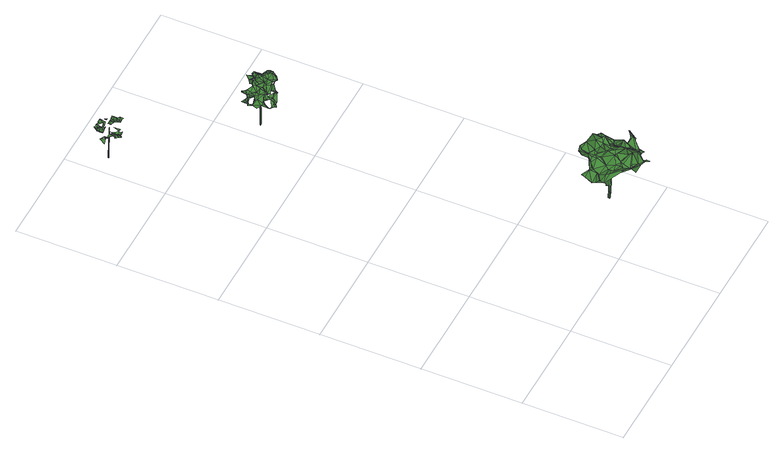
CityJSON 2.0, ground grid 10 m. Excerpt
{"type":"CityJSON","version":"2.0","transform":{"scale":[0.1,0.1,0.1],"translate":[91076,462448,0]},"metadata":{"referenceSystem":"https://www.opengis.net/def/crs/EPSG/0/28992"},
"CityObjects":{
"tree1":{"type":"SolitaryVegetationObject","attributes":{"gtid":109,"crown_width_m":2.78,"crown_median_z":3.98,"trunk_H_m":3.81,"trunk_DBH_m":0.0785,"trunk_radius_m":0.0392,"trunk_base_height_m":0.17,"original_gtid":"110"},"geometry":[{"type":"MultiSurface","lod":"3","boundaries":[[[0,1,2]],[[3,4,5]],[[6,7,8]],[[4,8,7]],[[9,10,11]],[[6,12,13]],[[14,15,4]],[[5,14,4]],[[16,17,18]],[[19,20,21]],[[19,21,22]],[[23,24,25]],[[26,27,28]],[[29,30,31]],[[32,33,34]],[[35,36,37]],[[38,39,40]],[[41,19,22]],[[25,42,29]],[[22,43,41]],[[44,45,38]],[[25,29,31]],[[17,14,15]],[[34,33,46]],[[5,14,47]],[[33,32,46]],[[24,42,25]],[[48,49,36]],[[50,51,52]],[[53,54,37]],[[53,55,56]],[[36,37,50]],[[57,50,37]],[[26,58,28]],[[54,53,56]],[[59,47,5]],[[10,56,11]],[[60,61,37]],[[62,5,47]],[[61,1,63]],[[61,48,1]],[[44,39,45]],[[4,7,3]],[[27,64,28]],[[11,65,9]],[[41,43,20]],[[66,21,22]],[[67,68,54]],[[28,64,26]],[[26,64,27]],[[69,70,71]],[[46,32,34]],[[72,64,26]],[[27,28,73]],[[1,57,61]],[[1,61,2]],[[12,6,8]],[[26,28,70]],[[45,44,74]],[[61,57,37]],[[72,42,24]],[[26,70,58]],[[47,14,16]],[[16,14,17]],[[20,19,41]],[[53,37,75]],[[30,22,21]],[[76,74,45]],[[63,61,77]],[[65,67,54]],[[52,36,50]],[[30,66,78]],[[58,70,69]],[[56,65,11]],[[62,79,5]],[[6,3,7]],[[62,59,5]],[[0,63,1]],[[65,54,68]],[[1,50,57]],[[20,43,22]],[[21,20,22]],[[80,65,67]],[[15,12,8]],[[15,8,17]],[[65,68,67]],[[56,75,37]],[[38,39,44]],[[44,40,38]],[[58,70,28]],[[81,15,4]],[[15,81,12]],[[48,36,51]],[[73,82,27]],[[28,27,83]],[[75,56,55]],[[63,2,61]],[[35,36,52]],[[75,55,53]],[[80,65,9]],[[81,3,6]],[[81,6,12]],[[50,1,51]],[[1,48,51]],[[62,47,59]],[[49,37,36]],[[24,72,82]],[[4,15,8]],[[3,81,4]],[[42,25,31]],[[51,36,52]],[[61,63,49]],[[49,60,37]],[[37,54,60]],[[2,63,0]],[[31,30,42]],[[42,30,29]],[[56,37,54]],[[61,49,48]],[[60,49,77]],[[60,77,61]],[[63,77,49]],[[83,82,73]],[[83,27,82]],[[38,45,39]],[[28,83,73]],[[84,85,86]],[[86,85,87]],[[85,84,87]],[[87,84,86]]]}]},
"tree2":{"type":"SolitaryVegetationObject","attributes":{"gtid":94,"crown_width_m":5.21,"crown_median_z":5.46,"trunk_H_m":4.95,"trunk_DBH_m":0.188,"trunk_radius_m":0.0942,"trunk_base_height_m":0.51,"original_gtid":"95"},"geometry":[{"type":"MultiSurface","lod":"3","boundaries":[[[88,89,90]],[[88,90,91]],[[92,93,94]],[[95,96,97]],[[98,99,100]],[[101,102,103]],[[104,105,106]],[[107,108,109]],[[110,111,112]],[[113,114,115]],[[116,95,117]],[[118,95,116]],[[119,120,121]],[[98,122,99]],[[123,124,94]],[[125,126,127]],[[128,127,126]],[[129,127,128]],[[130,131,132]],[[133,134,135]],[[136,137,138]],[[132,139,140]],[[131,141,132]],[[120,142,143]],[[144,145,113]],[[144,113,146]],[[147,148,149]],[[150,151,96]],[[150,96,95]],[[124,94,93]],[[136,152,153]],[[126,138,154]],[[120,155,121]],[[156,93,92]],[[135,103,133]],[[146,99,122]],[[157,158,159]],[[137,160,138]],[[118,150,95]],[[142,108,107]],[[161,162,163]],[[164,163,162]],[[165,148,166]],[[167,168,151]],[[169,170,171]],[[172,120,143]],[[173,174,110]],[[175,170,116]],[[109,176,156]],[[117,177,110]],[[178,179,180]],[[181,112,111]],[[178,112,181]],[[89,173,110]],[[182,183,184]],[[185,165,182]],[[162,186,187]],[[147,188,102]],[[189,190,191]],[[121,192,119]],[[116,106,105]],[[136,193,152]],[[97,194,134]],[[164,195,196]],[[183,197,198]],[[110,175,117]],[[97,134,199]],[[200,171,173]],[[131,140,141]],[[201,140,131]],[[159,202,128]],[[203,148,165]],[[204,203,165]],[[166,148,146]],[[149,148,203]],[[147,149,188]],[[205,206,207]],[[151,150,167]],[[112,180,89]],[[193,136,138]],[[167,150,208]],[[191,190,199]],[[191,199,134]],[[141,140,139]],[[152,209,153]],[[210,122,98]],[[146,113,166]],[[135,134,211]],[[169,195,212]],[[213,134,133]],[[214,124,176]],[[192,118,116]],[[215,206,205]],[[89,216,90]],[[186,210,187]],[[142,107,143]],[[217,103,102]],[[217,102,218]],[[165,166,115]],[[165,115,182]],[[122,210,144]],[[122,144,146]],[[174,175,110]],[[101,219,102]],[[151,168,220]],[[221,162,161]],[[115,222,196]],[[159,118,192]],[[121,155,157]],[[126,223,138]],[[129,223,126]],[[183,198,184]],[[224,170,175]],[[225,156,92]],[[91,217,88]],[[109,172,107]],[[182,226,183]],[[158,193,159]],[[211,227,135]],[[124,93,176]],[[176,93,156]],[[212,195,142]],[[116,228,106]],[[229,175,116]],[[229,228,175]],[[230,231,194]],[[230,194,97]],[[232,233,131]],[[197,89,88]],[[196,222,164]],[[92,214,161]],[[181,177,190]],[[130,234,187]],[[163,234,130]],[[226,195,169]],[[235,195,226]],[[115,166,113]],[[227,103,135]],[[101,103,227]],[[99,146,148]],[[230,151,231]],[[230,96,151]],[[89,189,236]],[[237,238,200]],[[237,200,197]],[[140,239,211]],[[174,224,175]],[[235,226,240]],[[104,241,105]],[[211,242,227]],[[164,222,243]],[[145,243,222]],[[128,126,244]],[[218,188,245]],[[181,111,177]],[[97,199,95]],[[190,95,199]],[[94,124,92]],[[214,92,124]],[[189,191,213]],[[213,191,134]],[[174,173,224]],[[91,216,133]],[[210,186,144]],[[243,145,144]],[[168,167,246]],[[213,133,216]],[[110,177,111]],[[89,110,112]],[[117,95,177]],[[190,177,95]],[[170,119,192]],[[208,128,244]],[[244,167,208]],[[244,247,167]],[[227,219,101]],[[186,248,249]],[[126,125,129]],[[129,125,127]],[[97,96,230]],[[151,220,231]],[[244,126,154]],[[145,114,113]],[[211,250,140]],[[109,108,176]],[[214,108,161]],[[221,164,162]],[[130,132,160]],[[251,184,252]],[[152,158,157]],[[98,187,210]],[[159,128,208]],[[197,183,238]],[[226,238,183]],[[208,253,159]],[[254,159,253]],[[254,253,208]],[[235,115,196]],[[207,215,255]],[[162,234,163]],[[187,234,162]],[[103,217,91]],[[103,91,133]],[[256,106,228]],[[257,100,99]],[[100,258,233]],[[153,209,136]],[[259,136,209]],[[105,241,116]],[[259,137,136]],[[259,209,92]],[[225,92,209]],[[170,120,119]],[[243,144,249]],[[232,187,98]],[[148,257,99]],[[215,205,255]],[[107,172,143]],[[121,157,159]],[[137,161,163]],[[91,90,216]],[[168,260,140]],[[261,140,260]],[[195,235,196]],[[195,164,142]],[[128,202,193]],[[178,180,112]],[[204,165,185]],[[119,241,170]],[[226,182,240]],[[132,141,160]],[[157,209,152]],[[259,161,137]],[[92,161,259]],[[157,109,209]],[[225,209,109]],[[89,181,189]],[[190,189,181]],[[178,181,89]],[[89,197,173]],[[192,121,159]],[[150,118,159]],[[109,156,225]],[[184,198,252]],[[197,252,198]],[[229,106,228]],[[102,188,218]],[[185,184,252]],[[249,164,243]],[[262,148,147]],[[242,211,239]],[[170,192,116]],[[227,242,219]],[[232,98,233]],[[131,233,201]],[[233,242,201]],[[185,182,184]],[[233,98,100]],[[159,128,263]],[[141,139,160]],[[232,130,187]],[[232,131,130]],[[193,223,129]],[[138,223,193]],[[140,201,239]],[[129,128,193]],[[162,248,186]],[[163,248,162]],[[257,258,100]],[[88,252,197]],[[257,219,258]],[[102,219,257]],[[204,88,203]],[[185,88,204]],[[185,252,88]],[[214,176,108]],[[175,228,117]],[[116,117,228]],[[262,147,102]],[[149,245,188]],[[120,212,142]],[[211,194,250]],[[231,250,194]],[[120,170,212]],[[169,212,170]],[[169,238,226]],[[200,173,197]],[[224,171,170]],[[102,257,262]],[[235,240,115]],[[240,182,115]],[[249,144,186]],[[116,241,229]],[[148,262,257]],[[237,197,238]],[[244,154,264]],[[265,160,261]],[[264,154,160]],[[154,138,160]],[[152,193,158]],[[163,164,248]],[[249,248,164]],[[168,250,220]],[[140,250,168]],[[104,106,229]],[[220,250,231]],[[104,229,241]],[[88,147,203]],[[207,206,215]],[[264,168,246]],[[168,264,265]],[[264,246,167]],[[261,132,140]],[[260,168,265]],[[132,261,160]],[[200,169,171]],[[161,108,221]],[[142,221,108]],[[134,194,211]],[[205,207,255]],[[164,221,142]],[[222,114,145]],[[222,115,114]],[[159,193,202]],[[109,157,155]],[[109,155,172]],[[172,155,120]],[[89,236,216]],[[216,236,213]],[[189,213,236]],[[130,266,163]],[[160,266,130]],[[247,253,167]],[[264,167,253]],[[233,219,242]],[[233,258,219]],[[137,266,160]],[[163,266,137]],[[200,238,169]],[[264,160,265]],[[242,239,201]],[[149,203,147]],[[150,159,254]],[[150,254,208]],[[265,261,260]],[[132,160,139]],[[264,253,244]],[[244,253,247]],[[173,171,224]],[[147,245,149]],[[179,89,180]],[[88,217,218]],[[88,218,147]],[[147,218,245]],[[178,89,179]],[[267,268,269]],[[267,269,270]],[[270,269,271]],[[270,271,272]],[[271,269,273]],[[271,273,272]],[[269,268,274]],[[269,274,273]],[[273,274,275]],[[273,275,272]],[[274,268,276]],[[274,276,275]],[[276,268,277]],[[276,277,275]],[[275,277,278]],[[275,278,272]],[[277,268,279]],[[277,279,278]],[[278,279,280]],[[278,280,272]],[[279,268,281]],[[279,281,280]],[[280,281,282]],[[280,282,272]],[[281,268,267]],[[281,267,282]],[[282,267,272]],[[272,267,270]]]}]},
"tree3":{"type":"SolitaryVegetationObject","attributes":{"gtid":97,"crown_width_m":3.56,"crown_median_z":4.34,"trunk_H_m":4.01,"trunk_DBH_m":0.107,"trunk_radius_m":0.0534,"trunk_base_height_m":0.33,"original_gtid":"98"},"geometry":[{"type":"MultiSurface","lod":"3","boundaries":[[[283,284,285]],[[286,287,288]],[[289,290,291]],[[292,293,294]],[[295,296,297]],[[298,299,300]],[[301,302,303]],[[301,303,304]],[[305,290,289]],[[306,307,308]],[[309,310,311]],[[310,309,292]],[[312,313,314]],[[295,297,315]],[[309,292,316]],[[317,318,319]],[[320,310,321]],[[322,284,323]],[[285,284,322]],[[324,325,326]],[[312,314,327]],[[328,329,330]],[[331,332,333]],[[331,333,334]],[[335,336,337]],[[338,291,307]],[[327,339,313]],[[309,340,292]],[[290,341,291]],[[306,342,343]],[[344,345,346]],[[347,348,349]],[[350,351,352]],[[353,354,355]],[[356,357,358]],[[359,360,345]],[[359,345,361]],[[362,351,350]],[[286,362,350]],[[331,325,363]],[[364,337,365]],[[319,366,367]],[[368,336,335]],[[360,369,370]],[[343,336,368]],[[298,344,299]],[[371,372,373]],[[374,329,330]],[[375,376,377]],[[347,378,348]],[[379,380,381]],[[327,382,339]],[[354,353,375]],[[362,286,288]],[[304,383,384]],[[351,385,386]],[[362,385,351]],[[363,333,332]],[[387,295,350]],[[375,353,355]],[[369,286,351]],[[388,386,389]],[[390,372,391]],[[315,296,387]],[[392,355,393]],[[394,387,395]],[[391,390,396]],[[296,395,301]],[[392,393,397]],[[315,297,296]],[[383,296,297]],[[349,283,358]],[[308,342,306]],[[301,304,296]],[[384,297,304]],[[290,305,398]],[[370,399,287]],[[400,285,322]],[[355,393,401]],[[367,402,339]],[[375,355,354]],[[334,403,404]],[[387,395,296]],[[307,291,341]],[[405,307,306]],[[398,406,290]],[[293,329,407]],[[358,289,283]],[[408,340,409]],[[392,409,410]],[[358,411,412]],[[411,283,341]],[[308,341,283]],[[366,413,414]],[[388,389,415]],[[372,390,373]],[[297,296,304]],[[315,350,295]],[[416,410,409]],[[417,320,361]],[[325,404,403]],[[312,327,313]],[[320,418,321]],[[377,419,420]],[[331,363,332]],[[369,370,287]],[[334,421,403]],[[365,308,336]],[[338,405,343]],[[326,422,358]],[[349,348,423]],[[358,357,289]],[[424,396,425]],[[387,296,295]],[[369,399,370]],[[344,426,345]],[[389,386,415]],[[302,427,316]],[[414,402,366]],[[341,290,411]],[[364,428,337]],[[429,337,428]],[[340,430,409]],[[307,341,308]],[[337,428,335]],[[325,403,421]],[[431,432,294]],[[357,412,406]],[[392,408,409]],[[433,373,420]],[[434,419,377]],[[345,435,371]],[[436,352,387]],[[414,413,437]],[[339,414,437]],[[351,386,389]],[[387,352,350]],[[417,352,387]],[[287,399,288]],[[304,296,383]],[[371,373,438]],[[415,386,388]],[[344,435,345]],[[319,413,366]],[[377,376,434]],[[346,435,344]],[[346,344,298]],[[423,429,349]],[[333,429,334]],[[334,429,423]],[[399,386,288]],[[420,424,439]],[[365,336,428]],[[370,360,345]],[[401,434,376]],[[356,419,434]],[[373,433,438]],[[320,378,438]],[[440,371,359]],[[371,435,346]],[[294,432,310]],[[310,292,294]],[[286,369,287]],[[441,324,434]],[[346,359,371]],[[313,339,402]],[[402,367,366]],[[423,348,334]],[[421,326,325]],[[429,333,442]],[[429,442,428]],[[406,412,290]],[[416,406,357]],[[441,434,443]],[[429,428,349]],[[367,339,437]],[[441,325,324]],[[420,373,390]],[[404,325,322]],[[363,325,404]],[[422,421,348]],[[437,413,318]],[[418,320,417]],[[348,421,334]],[[326,421,422]],[[431,294,293]],[[418,417,394]],[[431,293,407]],[[401,376,355]],[[309,311,430]],[[309,316,311]],[[350,351,286]],[[407,293,408]],[[356,443,410]],[[356,410,416]],[[351,389,369]],[[358,283,411]],[[337,336,365]],[[386,399,389]],[[361,320,359]],[[399,369,389]],[[308,365,342]],[[413,298,318]],[[343,342,336]],[[413,344,298]],[[299,344,413]],[[413,300,299]],[[300,413,318]],[[334,404,331]],[[331,404,325]],[[349,358,347]],[[428,336,368]],[[387,394,417]],[[340,309,430]],[[406,398,380]],[[430,398,305]],[[380,398,430]],[[311,380,430]],[[357,416,422]],[[320,444,359]],[[355,376,375]],[[293,329,374]],[[439,424,328]],[[420,390,424]],[[383,297,384]],[[422,378,347]],[[408,392,407]],[[324,356,434]],[[348,378,422]],[[326,422,356]],[[326,356,324]],[[307,405,338]],[[358,283,285]],[[290,412,411]],[[321,310,381]],[[432,379,381]],[[432,381,310]],[[283,338,343]],[[283,291,338]],[[328,393,355]],[[291,283,289]],[[318,317,437]],[[380,416,406]],[[444,440,359]],[[424,391,396]],[[400,325,326]],[[392,431,407]],[[424,390,391]],[[443,434,410]],[[401,410,434]],[[420,328,377]],[[439,328,420]],[[346,345,359]],[[377,355,375]],[[328,355,377]],[[361,438,378]],[[361,371,438]],[[433,416,379]],[[361,378,417]],[[345,371,361]],[[441,443,356]],[[418,394,321]],[[339,402,414]],[[382,402,339]],[[379,392,433]],[[379,431,392]],[[431,379,432]],[[397,433,392]],[[292,302,316]],[[292,340,293]],[[408,293,340]],[[311,427,309]],[[316,427,311]],[[319,318,413]],[[433,420,419]],[[373,372,440]],[[438,373,440]],[[438,440,320]],[[440,372,371]],[[298,300,318]],[[440,444,320]],[[314,382,327]],[[306,343,405]],[[404,333,363]],[[308,368,336]],[[442,333,404]],[[322,442,404]],[[358,285,400]],[[416,357,356]],[[358,412,357]],[[422,358,357]],[[358,422,347]],[[289,406,305]],[[357,406,289]],[[416,409,406]],[[365,336,342]],[[365,428,364]],[[321,381,311]],[[311,381,380]],[[424,330,328]],[[330,424,425]],[[396,330,425]],[[396,374,330]],[[356,326,441]],[[428,368,349]],[[387,350,315]],[[368,284,283]],[[396,330,329]],[[319,437,317]],[[283,349,368]],[[283,368,308]],[[283,343,368]],[[352,436,350]],[[350,436,387]],[[288,385,362]],[[386,385,288]],[[311,310,321]],[[442,323,428]],[[322,323,442]],[[314,382,426]],[[328,397,393]],[[314,313,402]],[[430,406,409]],[[305,406,430]],[[335,428,284]],[[368,335,284]],[[428,323,284]],[[400,322,325]],[[396,329,374]],[[309,427,292]],[[302,292,427]],[[380,379,416]],[[417,378,418]],[[378,320,418]],[[314,402,382]],[[367,437,319]],[[400,326,358]],[[325,441,326]],[[358,422,356]],[[356,410,419]],[[433,419,410]],[[410,401,393]],[[410,393,392]],[[410,416,433]],[[356,422,416]],[[330,390,328]],[[397,390,433]],[[330,396,390]],[[328,390,397]],[[433,390,373]],[[445,446,447]],[[446,448,447]],[[447,448,449]],[[449,448,450]],[[449,450,447]],[[450,448,451]],[[450,451,447]],[[448,446,451]],[[446,452,451]],[[451,446,447]]]}]}
},
"vertices":[
[11,467,41],[11,469,40],[11,467,40],[28,458,42],[28,462,42],[26,463,42],[31,458,42],[29,459,42],[31,462,43],[26,477,40],[24,478,38],[23,477,38],[32,460,44],[33,457,43],[28,464,42],[30,462,43],[30,468,41],[32,466,42],[34,469,40],[15,464,32],[15,467,31],[12,466,35],[12,466,34],[10,455,42],[12,455,42],[9,456,43],[17,458,38],[15,453,37],[17,455,36],[7,461,41],[8,463,37],[7,460,41],[31,473,36],[31,474,36],[33,473,35],[16,476,43],[14,474,41],[17,473,39],[24,456,31],[26,455,33],[24,455,31],[14,464,32],[11,460,42],[15,468,31],[23,457,31],[24,460,32],[31,475,36],[26,467,42],[13,472,41],[16,471,41],[11,473,40],[11,474,42],[12,476,42],[18,478,36],[20,472,37],[18,479,36],[21,477,37],[13,471,40],[19,456,37],[23,468,41],[16,471,40],[15,469,40],[22,465,42],[16,467,43],[13,456,36],[24,473,39],[7,468,36],[23,471,36],[23,471,37],[22,455,40],[20,456,40],[19,460,43],[14,459,40],[16,451,37],[20,458,32],[18,478,37],[22,465,32],[16,469,40],[4,462,35],[22,464,42],[27,472,37],[29,459,43],[14,454,41],[16,451,38],[19,465,2],[19,466,2],[20,465,40],[19,465,40],
[156,57,60],[152,54,45],[152,48,55],[150,50,58],[191,29,62],[195,32,60],[196,35,62],[147,37,40],[152,34,48],[149,36,49],[163,46,72],[161,52,75],[160,47,70],[148,50,67],[149,54,68],[145,49,63],[163,38,21],[163,38,25],[160,39,24],[186,34,45],[185,33,55],[187,30,47],[154,49,37],[148,49,36],[149,53,37],[175,57,67],[177,55,67],[172,54,64],[160,38,37],[153,43,39],[155,34,43],[174,38,34],[178,35,43],[173,32,42],[165,48,76],[196,36,62],[193,33,60],[173,4,58],[171,9,57],[174,8,56],[171,12,52],[174,8,57],[167,30,71],[161,33,71],[166,29,72],[143,47,59],[142,40,54],[140,44,61],[183,18,53],[177,25,62],[172,15,67],[164,25,72],[157,31,69],[164,25,73],[179,38,52],[184,35,45],[173,52,68],[178,55,67],[170,59,72],[155,63,64],[161,61,69],[158,66,65],[160,20,54],[154,22,59],[184,18,52],[186,16,53],[171,15,67],[177,30,50],[194,28,57],[180,23,49],[175,19,53],[171,21,43],[167,25,71],[184,31,58],[174,37,62],[178,32,68],[179,43,63],[169,58,61],[173,58,66],[161,18,54],[157,25,62],[168,43,48],[168,42,39],[162,45,43],[183,34,44],[159,49,41],[163,55,37],[158,46,37],[191,32,58],[148,47,37],[147,56,39],[146,59,42],[148,56,39],[145,48,37],[176,57,53],[166,59,52],[168,64,49],[166,59,53],[170,44,66],[166,40,68],[152,64,64],[153,47,43],[145,44,39],[146,41,42],[167,32,39],[173,16,53],[147,33,59],[174,46,54],[172,50,64],[160,57,50],[161,60,50],[146,40,42],[160,44,48],[155,37,73],[171,17,40],[160,64,64],[166,54,61],[161,35,54],[166,39,50],[164,29,51],[163,17,53],[185,21,55],[167,46,77],[149,36,61],[176,39,50],[148,40,53],[189,31,59],[162,41,45],[151,48,55],[151,55,61],[151,61,61],[151,48,67],[151,23,63],[175,38,60],[177,49,66],[171,16,54],[166,50,37],[187,27,54],[173,53,52],[149,45,66],[158,40,26],[163,39,25],[150,31,59],[147,28,59],[164,39,67],[155,39,72],[172,35,62],[176,52,52],[155,48,45],[162,49,57],[168,51,54],[153,42,65],[178,55,53],[169,41,28],[152,43,66],[177,49,67],[168,13,55],[152,65,64],[159,24,58],[164,17,53],[175,41,62],[175,46,66],[151,28,63],[168,65,49],[161,61,50],[166,19,54],[164,21,53],[157,38,43],[157,40,26],[157,51,67],[154,47,67],[183,23,55],[161,28,58],[166,34,62],[154,55,63],[171,16,53],[172,21,63],[170,24,61],[173,28,61],[165,40,5],[164,40,5],[165,41,5],[166,38,55],[166,39,55],[165,38,55],[165,39,55],[164,41,5],[164,39,55],[163,41,5],[163,40,5],[164,38,55],[163,39,5],[164,37,55],[164,39,5],[165,37,55],
[120,356,57],[121,360,59],[119,361,59],[126,350,37],[127,354,36],[129,353,36],[115,355,55],[116,351,55],[119,351,57],[101,354,42],[98,361,42],[99,357,39],[115,345,37],[113,347,37],[113,345,36],[120,372,44],[121,372,44],[119,374,45],[108,347,36],[105,348,37],[107,347,36],[110,345,36],[110,352,50],[128,351,55],[123,348,56],[125,353,55],[103,353,43],[106,356,39],[106,354,43],[133,365,37],[130,367,39],[128,367,38],[115,346,37],[103,351,43],[128,381,44],[125,377,43],[129,373,44],[113,358,37],[111,355,38],[119,366,61],[119,362,59],[114,368,54],[118,368,55],[116,366,54],[133,369,36],[103,368,43],[98,365,42],[100,367,41],[120,371,54],[122,373,55],[124,372,56],[125,368,50],[124,359,60],[126,357,60],[129,361,58],[121,351,58],[132,371,41],[102,358,47],[119,351,56],[128,355,60],[126,354,60],[123,369,37],[118,365,37],[117,367,37],[120,361,50],[122,363,47],[123,361,52],[122,348,41],[124,351,40],[120,350,42],[101,373,52],[101,373,51],[101,368,50],[112,364,53],[113,358,52],[119,359,53],[116,362,36],[123,359,38],[116,362,37],[126,349,37],[120,371,55],[131,359,57],[129,357,59],[128,370,46],[131,373,43],[124,358,59],[125,355,38],[124,359,38],[116,366,39],[110,368,37],[111,365,41],[96,365,42],[104,371,51],[105,369,52],[106,370,50],[117,358,43],[108,359,45],[109,355,47],[106,356,42],[128,368,38],[112,344,34],[112,344,35],[126,354,38],[130,355,42],[116,349,40],[133,355,44],[130,355,43],[107,368,41],[107,368,40],[103,361,49],[105,365,49],[114,351,39],[114,350,39],[100,367,39],[105,368,43],[112,350,48],[128,358,40],[117,363,59],[105,366,50],[131,369,44],[120,367,54],[121,368,55],[124,349,56],[111,354,50],[99,361,42],[99,359,48],[105,358,50],[107,361,50],[117,354,54],[115,355,53],[126,374,44],[129,373,43],[132,355,44],[111,359,52],[116,354,40],[113,354,38],[107,363,49],[106,368,43],[122,364,50],[117,362,50],[125,363,49],[102,370,42],[101,373,39],[125,368,37],[103,351,42],[126,361,58],[126,365,54],[109,355,48],[103,358,41],[105,358,40],[109,363,45],[110,366,53],[118,367,37],[120,349,42],[132,377,42],[113,363,40],[104,368,43],[114,363,39],[114,368,55],[123,366,55],[110,366,54],[113,361,32],[115,360,3],[114,360,3],[116,361,43],[114,361,3],[116,362,43],[115,362,43],[115,361,43],[113,360,3]
]}
